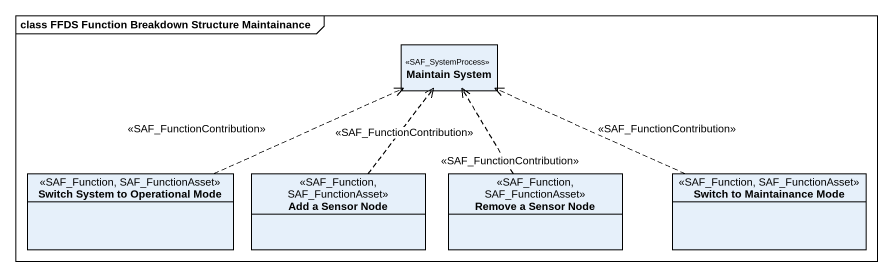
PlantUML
@startuml
mainframe class FFDS Function Breakdown Structure Maintainance
hide circle
hide empty members
class "Maintain System" as Maintain_System <<SAF_SystemProcess>>
class "Switch System to Operational Mode" as Switch_System_to <<SAF_Function, SAF_FunctionAsset>>
class "Add a Sensor Node" as Add_a_Sensor_Node <<SAF_Function, SAF_FunctionAsset>>
class "Remove a Sensor Node" as Remove_a_Sensor_Node <<SAF_Function, SAF_FunctionAsset>>
class "Switch to Maintainance Mode" as Switch_to_Maintainance_Mode <<SAF_Function, SAF_FunctionAsset>>
Switch_System_to .right.> Maintain_System : <<SAF_FunctionContribution>>
Add_a_Sensor_Node .up.> Maintain_System : <<SAF_FunctionContribution>>
Remove_a_Sensor_Node .up.> Maintain_System : <<SAF_FunctionContribution>>
Switch_to_Maintainance_Mode .left.> Maintain_System : <<SAF_FunctionContribution>>
@enduml
